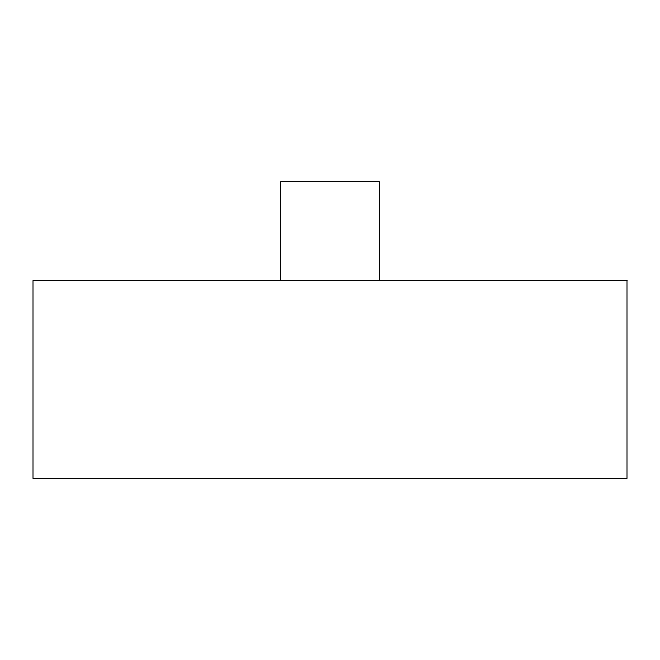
<?xml version="1.0" encoding="UTF-8"?>
<svg xmlns="http://www.w3.org/2000/svg" width="660" height="660" viewBox="0 0 660 660"><rect width="100%" height="100%" fill="white"/><g stroke="black" fill="none" stroke-linecap="round" stroke-linejoin="round"><path stroke-width="0.99" d="M379.5 280.5L379.5 181.5L280.5 181.5L280.5 280.5M627 280.5L33 280.5L33 478.5L627 478.5L627 280.5"/></g></svg>
